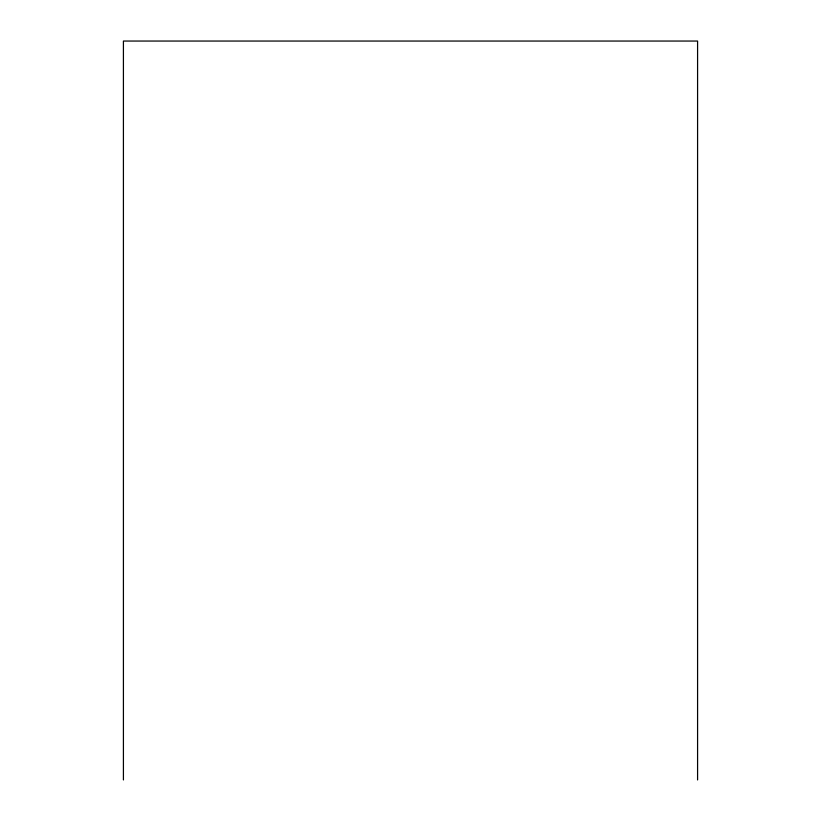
<?xml version="1.0" encoding="UTF-8"?>
<svg xmlns="http://www.w3.org/2000/svg" width="821" height="821" viewBox="0 0 821 821"><rect width="100%" height="100%" fill="white"/><g stroke="black" fill="none" stroke-linecap="round" stroke-linejoin="round"><path stroke-width="1.23" d="M697.583 779.95L697.583 41.05L123.417 41.05L123.417 779.95"/></g></svg>
